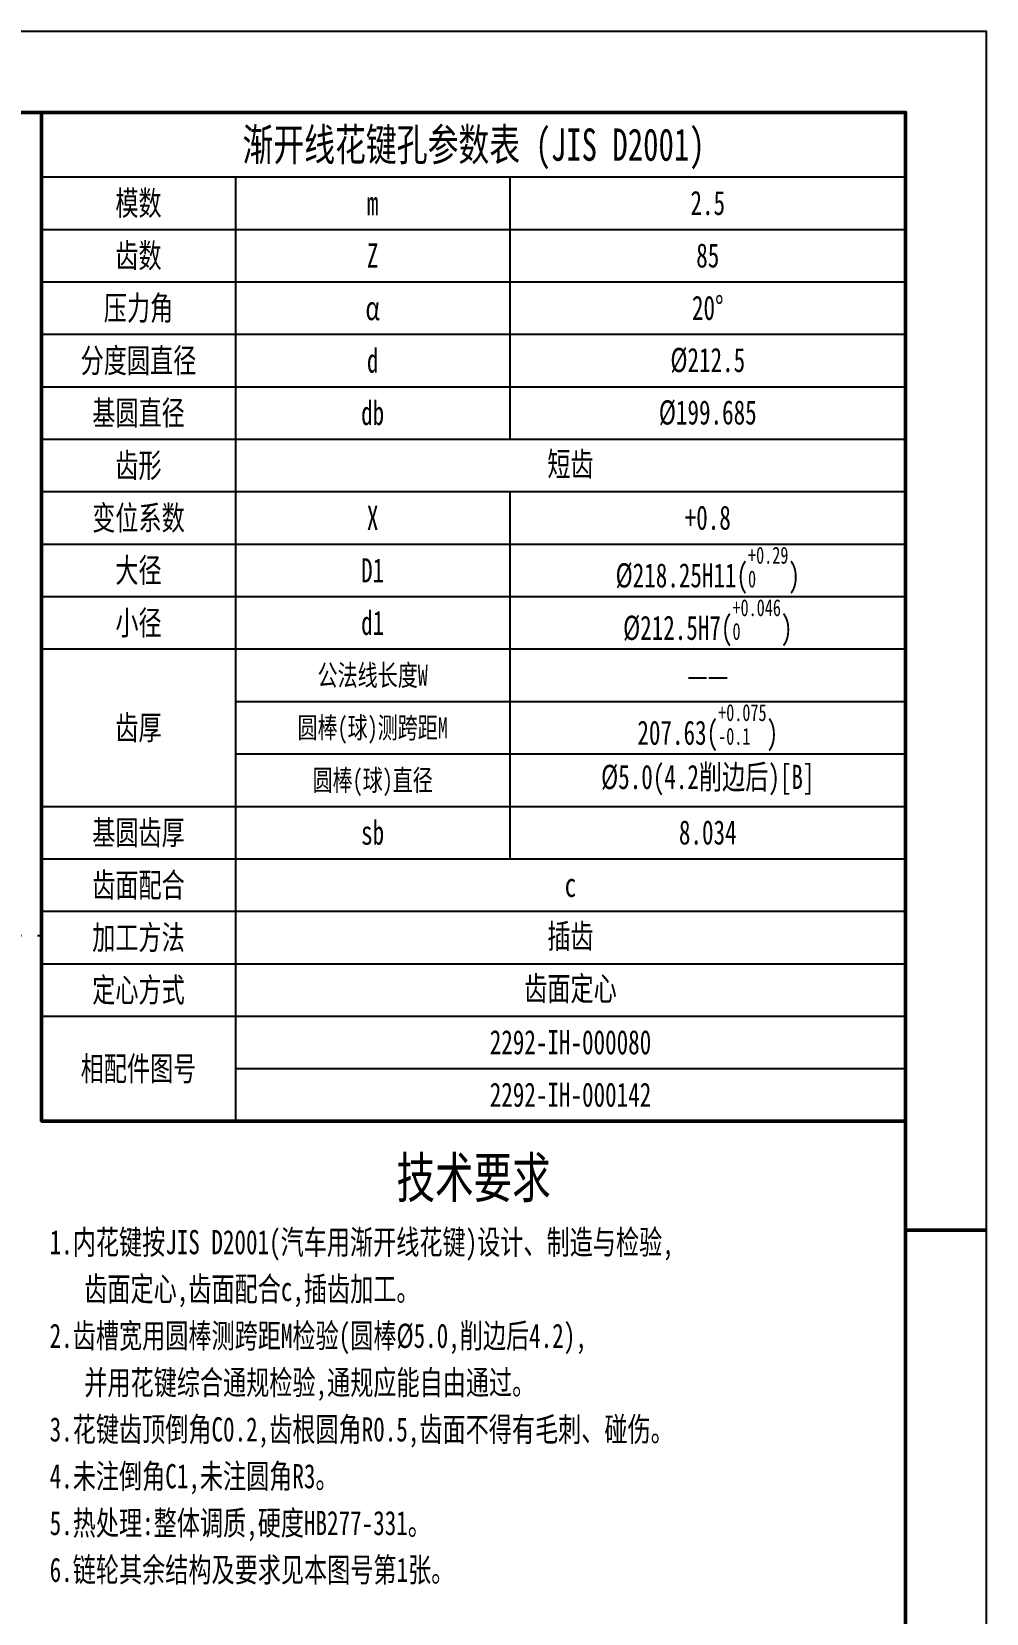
# Model space of a CAD drawing. Header units: millimetres. Extents: x 0 to 840, y 0 to 594.
# Drawn here: x 603.5 to 840, y 202 to 594 of the extents above; entities that cross this region are included whole.
import ezdxf
from ezdxf.enums import TextEntityAlignment as Align

# ---------------------------------------------------------------- set-up
doc = ezdxf.new("R2010")
doc.units = ezdxf.units.MM
doc.linetypes.add('GB_CENTER', pattern=[33, 24, -4, 1, -4])
for name, color, linetype, lineweight in [('中心线', 1, 'GB_CENTER', 25), ('图框', 7, 'Continuous', 50), ('图框细', 7, 'Continuous', 25), ('文字', 7, 'Continuous', 25)]:
    doc.layers.add(name, color=color, linetype=linetype, lineweight=lineweight)
doc.styles.add('HZ', font='simfang.ttf', dxfattribs={"width": 0.7})

msp = doc.modelspace()

# ---------------------------------------------------------------- linework, layer by layer
at = {"layer": '中心线'}
msp.add_line((280, 370), (608, 370), dxfattribs=at)
at = {"layer": '图框'}
msp.add_line((820, 297), (840, 297), dxfattribs=at)
for points in [[(50, 20), (820, 20), (820, 574), (50, 574)], [(606, 574), (820, 574), (820, 324), (606, 324)]]:
    msp.add_lwpolyline(points, close=True, dxfattribs=at)
at = {"layer": '图框细'}
for p, q in [((606, 558), (820, 558)), ((654, 558), (654, 324)), ((722, 558), (722, 545)), ((606, 545), (820, 545)), ((722, 545), (722, 532)), ((606, 532), (820, 532)), ((722, 532), (722, 519)), ((606, 519), (820, 519)), ((722, 519), (722, 506)), ((606, 506), (820, 506)), ((722, 506), (722, 493)), ((606, 493), (820, 493)), ((606, 480), (820, 480)), ((722, 480), (722, 467)), ((606, 467), (820, 467)), ((722, 467), (722, 454)), ((606, 454), (820, 454)), ((722, 454), (722, 441)), ((606, 441), (820, 441)), ((722, 441), (722, 428)), ((654, 428), (820, 428)), ((722, 428), (722, 415)), ((654, 415), (820, 415)), ((722, 415), (722, 402)), ((606, 402), (820, 402)), ((722, 402), (722, 389)), ((606, 389), (820, 389)), ((606, 376), (820, 376)), ((606, 363), (820, 363)), ((606, 350), (820, 350)), ((654, 337), (820, 337))]:
    msp.add_line(p, q, dxfattribs=at)
msp.add_lwpolyline([(0, 0), (840, 0), (840, 594), (0, 594)], close=True, dxfattribs=at)

# ---------------------------------------------------------------- texts
at = {"layer": '文字', "style": 'HZ', "width": 0.7}
for s, height, p in [('渐开线花键孔参数表 (JIS D2001)', 8, (713, 566)), ('模数', 6, (630, 551.5)), ('m', 6, (688, 551.5)), ('齿数', 6, (630, 538.5)), ('Z', 6, (688, 538.5)), ('压力角', 6, (630, 525.5)), ('α', 6, (688, 525.5)), ('分度圆直径', 6, (630, 512.5)), ('d', 6, (688, 512.5)), ('基圆直径', 6, (630, 499.5)), ('db', 6, (688, 499.5)), ('齿形', 6, (630, 486.5)), ('变位系数', 6, (630, 473.5)), ('X', 6, (688, 473.5)), ('大径', 6, (630, 460.5)), ('D1', 6, (688, 460.5)), ('小径', 6, (630, 447.5)), ('d1', 6, (688, 447.5)), ('公法线长度W', 5.2, (688, 434.5)), ('齿厚', 6, (630, 421.5)), ('圆棒(球)测跨距M', 5.2, (688, 421.5)), ('圆棒(球)直径', 5.2, (688, 408.5)), ('基圆齿厚', 6, (630, 395.5)), ('sb', 6, (688, 395.5)), ('齿面配合', 6, (630, 382.5)), ('加工方法', 6, (630, 369.5)), ('定心方式', 6, (630, 356.5)), ('相配件图号', 6, (630, 337)), ('技术要求', 10, (713, 310))]:
    msp.add_text(s, height=height, dxfattribs=at).set_placement(p, align=Align.MIDDLE_CENTER)
for s, p in [('1.内花键按JIS D2001(汽车用渐开线花键)设计、制造与检验,', (608, 294)), ('   齿面定心,齿面配合c,插齿加工。', (608, 282.4)), ('2.齿槽宽用圆棒测跨距M检验(圆棒%%c5.0,削边后4.2),', (608, 270.8)), ('   并用花键综合通规检验,通规应能自由通过。', (608, 259.2)), ('3.花键齿顶倒角C0.2,齿根圆角R0.5,齿面不得有毛刺、碰伤。', (608, 247.6)), ('4.未注倒角C1,未注圆角R3。', (608, 236)), ('5.热处理:整体调质,硬度HB277-331。', (608, 224.4)), ('6.链轮其余结构及要求见本图号第1张。', (608, 212.8))]:
    msp.add_text(s, height=6, dxfattribs=at).set_placement(p, align=Align.MIDDLE_LEFT)
at = {"layer": '文字', "char_height": 6, "attachment_point": 5, "style": 'HZ'}
for s, insert in [('2.5', (771, 551.5)), ('85', (771, 538.5)), ('20°', (771, 525.5)), ('%%c212.5', (771, 512.5)), ('%%c199.685', (771, 499.5)), ('短齿', (737, 486.5)), ('+0.8', (771, 473.5)), ('%%c218.25H11(\\H0.7x;\\S+0.29^ 0;\\H1.4286x;)', (771, 460.5)), ('%%c212.5H7(\\H0.7x;\\S+0.046^ 0;\\H1.4286x;)', (771, 447.5)), ('——', (771, 434.5)), ('207.63(\\H0.7x;\\S+0.075^ -0.1;\\H1.4286x;)', (771, 421.5)), ('%%c5.0(4.2削边后)[B]', (771, 408.5)), ('8.034', (771, 395.5)), ('c', (737, 382.5)), ('插齿', (737, 369.5)), ('齿面定心', (737, 356.5)), ('2292-IH-000080', (737, 343.5)), ('2292-IH-000142', (737, 330.5))]:
    msp.add_mtext(s, dxfattribs=dict(at, insert=insert))

doc.saveas('drawing.dxf')
